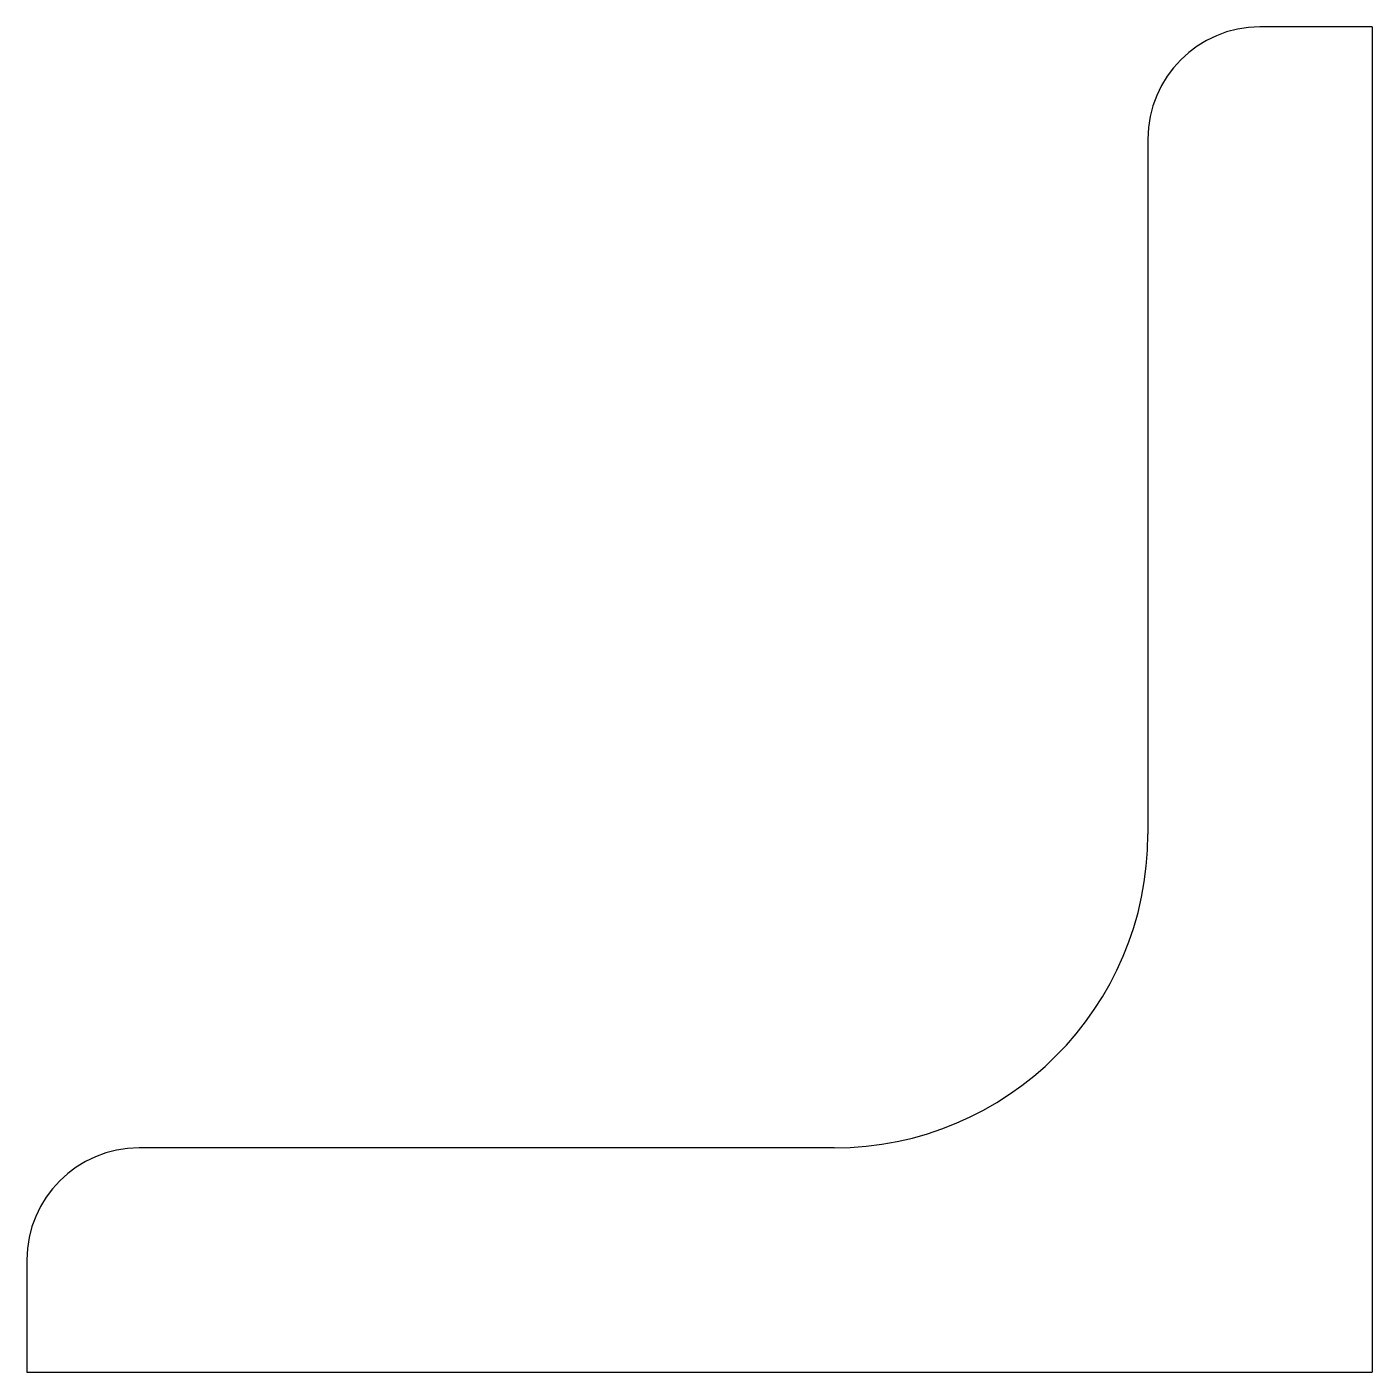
# Model space of a CAD drawing. Extents: x 0 to 30, y 0 to 30.
import ezdxf

# ---------------------------------------------------------------- set-up
doc = ezdxf.new("R2010")
doc.units = 0
doc.layers.add('KTS_EX_VIS', color=7, linetype='Continuous')

msp = doc.modelspace()

# ---------------------------------------------------------------- linework, layer by layer
at = {"layer": 'KTS_EX_VIS'}
for p, q in [((30, 30), (30, 0)), ((25, 27.5), (25, 12)), ((18, 5), (2.5, 5)), ((0, 2.5), (0, 0)), ((0, 0), (30, 0))]:
    msp.add_line(p, q, dxfattribs=at)
msp.add_lwpolyline([(30, 30), (30, 30), (27.5, 30), (27.5, 30)], dxfattribs=at)
for centre, radius, start, end in [((27.5, 27.5), 2.5, 90, 180), ((18, 12), 7, 270, 0), ((2.5, 2.5), 2.5, 90, 180)]:
    msp.add_arc(centre, radius, start, end, dxfattribs=at)

doc.saveas('drawing.dxf')
